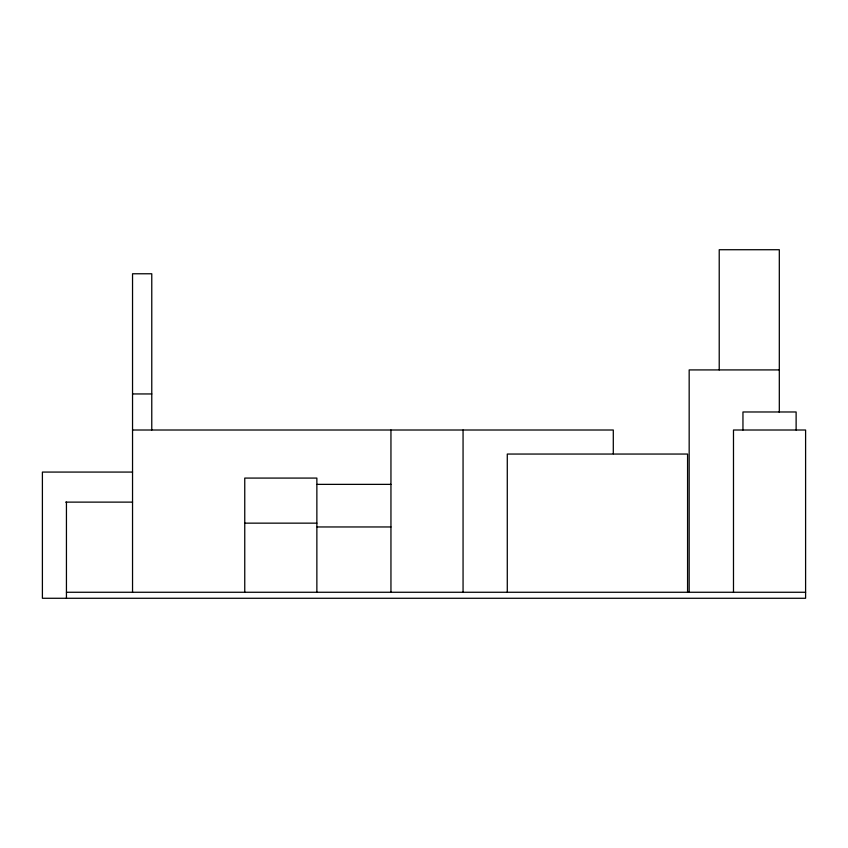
<?xml version="1.0" encoding="UTF-8"?>
<svg xmlns="http://www.w3.org/2000/svg" width="848" height="848" viewBox="0 0 848 848"><rect width="100%" height="100%" fill="white"/><g stroke="black" fill="none" stroke-linecap="round" stroke-linejoin="round"><path stroke-width="1.27" d="M779.312 369.919L689.17 369.919L689.17 592.264M132.542 393.949L151.771 393.949M132.542 430.01L613.295 430.01L613.295 453.754M132.542 472.071L42.4 472.071L42.4 598.275L805.6 598.275L805.6 430.01L733.488 430.01L733.488 592.264M317.184 484.367L390.928 484.367M65.678 502.122L132.542 502.122M244.754 523.152L316.866 523.152M317.184 526.958L390.928 526.958M66.441 592.264L805.6 592.264M796.124 430.01L796.124 411.98L742.954 411.98L742.954 430.01M779.312 412.404L779.312 249.725L719.221 249.725L719.221 369.919M687.569 592.264L687.569 454.051L507.284 454.051L507.284 592.264M463.061 430.01L463.061 592.264M390.949 430.01L390.949 592.264M316.866 592.264L316.866 478.081L244.754 478.081L244.754 592.264M151.771 430.01L151.771 273.766L132.542 273.766L132.542 592.264M66.441 502.122L66.441 598.275"/></g></svg>
